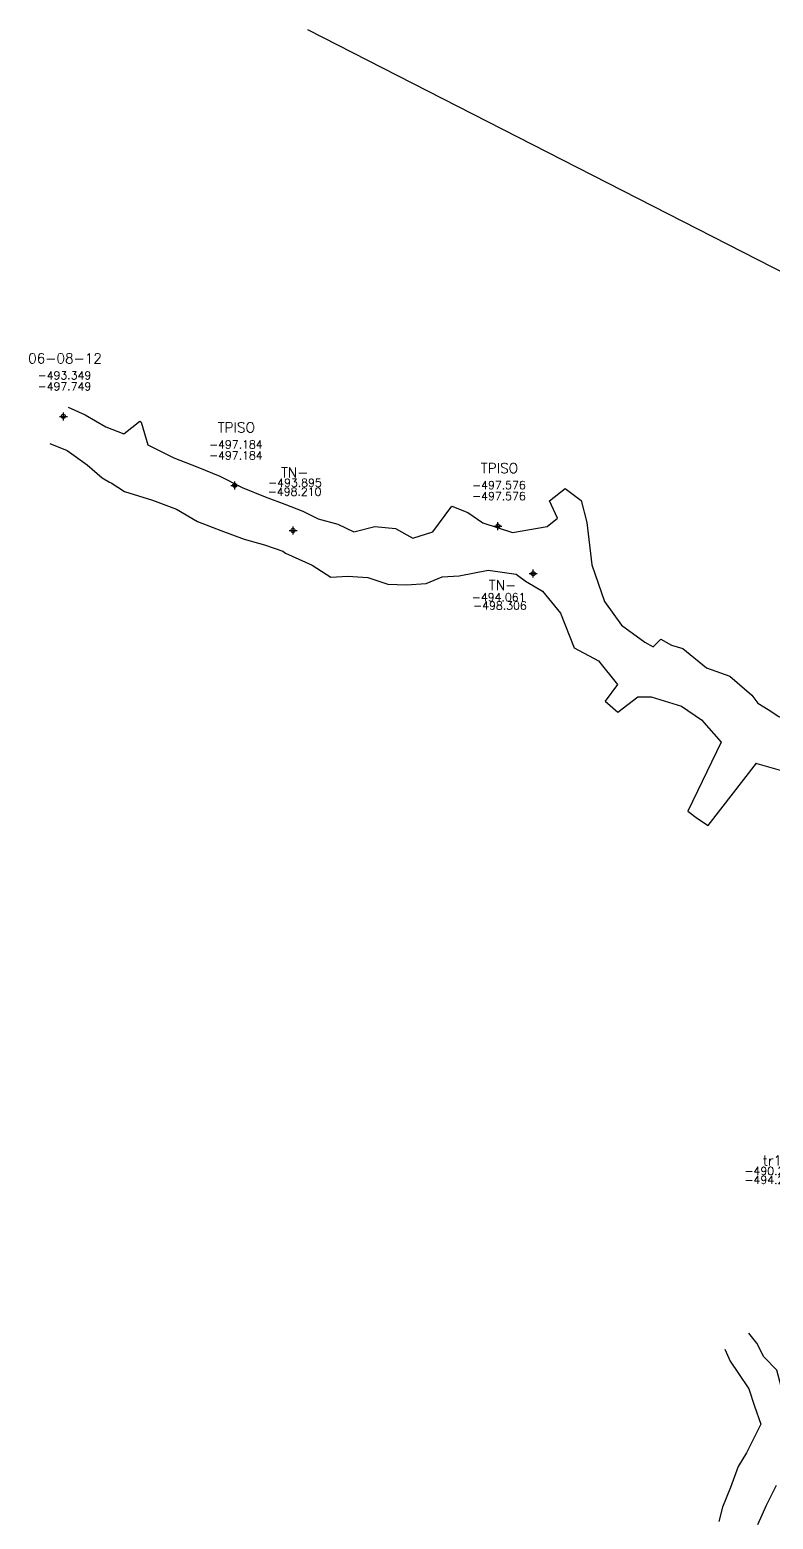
# Model space of a CAD drawing. Extents: x 10643 to 11402, y 9562 to 9892.
# Drawn here: x 10642.8 to 10735.6, y 9705.5 to 9891.6 of the extents above; entities that cross this region are included whole.
import ezdxf
from ezdxf.enums import TextEntityAlignment as Align

# ---------------------------------------------------------------- set-up
doc = ezdxf.new("R2010")
doc.units = 0
doc.header["$MEASUREMENT"] = 0
doc.header["$PDMODE"] = 34
doc.header["$PDSIZE"] = 0.5
for name, color, linetype in [('F-560-7793-W-FIC', 162, 'Continuous'), ('F-560-7793-W-SCR', 162, 'Continuous'), ('fic', 150, 'Continuous')]:
    doc.layers.add(name, color=color, linetype=linetype)
doc.styles.add('ROMAND', font='romand.shx')
doc.styles.add('ROMANS', font='romans')

# ---------------------------------------------------------------- blocks, each defined once
blk = doc.blocks.new('F2')
blk.add_point((0, 0))
at = {"style": 'ROMAND'}
for tag, height, p in [('NOMBRE', 1.25, (0.2, 6.62)), ('CIELO', 1, (0.14, 4.62)), ('PISO', 1, (0.14, 3.25))]:
    blk.add_attdef(tag, text='', height=height, dxfattribs=at).set_placement(p, align=Align.CENTER)
at = {"style": 'ROMANS', "flags": 1}
for tag, p in [('LOCALIZACION', (-0.07, -4.93)), ('MINA', (-0.07, -3.26)), ('ESTRUCTURA', (-0.07, -6.62)), ('NIVEL', (-0.07, -8.29)), ('OBRA', (-0.07, -10.12)), ('FECHA', (-0.07, -11.79)), ('ATRAS', (-0.07, -13.48)), ('TOPOGRAFO', (2.67, -15.3))]:
    blk.add_attdef(tag, text='', height=1.25, dxfattribs=at).set_placement(p, align=Align.CENTER)

msp = doc.modelspace()

# ---------------------------------------------------------------- linework, layer by layer
at = {"color": 2, "elevation": -496.31}
msp.add_lwpolyline([(10793.72, 9832.18), (10677.52, 9891.59)], dxfattribs=at)
for points, elevation in [([(10747.69, 9743.52), (10746.55, 9741.87), (10745.54, 9740.05), (10744.5, 9737.47), (10743.28, 9734.98), (10741.3, 9732.31), (10739.52, 9732.08), (10738.73, 9730.48), (10739.81, 9729.51), (10740.16, 9727.9), (10738.66, 9725.99), (10736.63, 9722.11), (10736.07, 9724.13), (10734.46, 9725.82), (10733.58, 9727.5), (10732.61, 9728.77)], -490.37), ([(10729.61, 9726.78), (10730.25, 9725.28), (10731.3, 9723.71), (10732.57, 9721.8), (10733.29, 9719.65), (10734.07, 9717.39), (10732.31, 9713.82), (10731.27, 9712.12), (10730.31, 9709.5), (10729.31, 9707.01), (10728.83, 9705.23)], -488.12), ([(10733.71, 9704.85), (10734.8, 9707.29), (10736.03, 9709.78)], -468.14)]:
    msp.add_lwpolyline(points, dxfattribs=dict(elevation=elevation))
at = {"layer": 'F-560-7793-W-SCR'}
for elevation in [-498.31, -493.92]:
    msp.add_lwpolyline([(10708.69, 9830.6), (10707.7, 9832.75)], dxfattribs=dict(at, elevation=elevation))
for points in [[(10647.58, 9844.46, -493.35), (10649.71, 9843.51, -493.47), (10652.31, 9841.99, -493.31), (10654.55, 9841.11, -492.83), (10656.56, 9842.68, -492.85), (10656.73, 9842.59, -492.85), (10657.55, 9839.73, -492.87), (10660.77, 9838.12, -493.51), (10663.77, 9836.97, -493.44), (10666.54, 9835.81, -493.28), (10669.32, 9834.43, -493.31), (10672.18, 9833.23, -494.15), (10674.65, 9832.34, -493.87), (10676.88, 9831.45, -493.8)], [(10647.58, 9844.46, -497.75), (10649.71, 9843.51, -497.77), (10652.31, 9841.99, -497.81), (10654.55, 9841.11, -497.73), (10656.56, 9842.68, -497.75), (10656.73, 9842.59, -497.75), (10657.55, 9839.73, -497.77), (10660.77, 9838.12, -497.91), (10663.77, 9836.97, -497.84), (10666.54, 9835.81, -497.88), (10669.32, 9834.43, -497.91), (10672.18, 9833.23, -497.95), (10674.65, 9832.34, -497.97), (10676.88, 9831.45, -497.9)], [(10645.31, 9839.89, -493.35), (10647.49, 9839.03, -493.47), (10649.95, 9837.25, -493.31), (10651.83, 9835.64, -492.83), (10652.77, 9835.06, -492.85), (10652.95, 9834.98, -492.85), (10654.65, 9833.91, -492.87), (10658.14, 9832.84, -493.51), (10661.14, 9831.69, -493.44), (10663.74, 9830.17, -493.28), (10666.65, 9829.06, -493.31), (10669.56, 9827.95, -494.15), (10672.11, 9827.24, -493.87), (10674.39, 9826.44, -493.8)], [(10645.31, 9839.89, -497.75), (10647.49, 9839.03, -497.77), (10649.95, 9837.25, -497.81), (10651.83, 9835.64, -497.73), (10652.77, 9835.06, -497.75), (10652.95, 9834.98, -497.75), (10654.65, 9833.91, -497.77), (10658.14, 9832.84, -497.91), (10661.14, 9831.69, -497.84), (10663.74, 9830.17, -497.88), (10666.65, 9829.06, -497.91), (10669.56, 9827.95, -497.95), (10672.11, 9827.24, -497.97), (10674.39, 9826.44, -497.9)], [(10707.7, 9832.75, -498.31), (10709.65, 9834.28, -498.32), (10711.64, 9832.77, -498.33), (10712.37, 9830.03, -498.15), (10712.99, 9824.74, -498.29), (10714.55, 9820.16, -498.43), (10716.69, 9817.22, -498.47), (10719.6, 9815.09, -498.31), (10720.66, 9814.52, -498.42), (10721.62, 9815.45, -498.42), (10722.94, 9814.72, -498.44), (10724.33, 9814.29, -498.46), (10727.3, 9811.89, -498.5), (10730.2, 9810.85, -498.63), (10732.95, 9808.47, -498.77), (10733.73, 9807.48, -498.69), (10734.99, 9806.66, -498.6), (10736.34, 9805.79, -498.52), (10737.14, 9805.42, -498.78), (10737.14, 9805.42, -498.78)], [(10707.7, 9832.75, -493.92), (10709.65, 9834.28, -493.92), (10711.64, 9832.77, -493.93), (10712.37, 9830.03, -492.95), (10712.99, 9824.74, -494.19), (10714.55, 9820.16, -494.43), (10716.69, 9817.22, -494.57), (10719.6, 9815.09, -494.51), (10720.66, 9814.52, -494.42), (10721.62, 9815.45, -494.42), (10722.94, 9814.72, -493.84), (10724.33, 9814.29, -493.56), (10727.3, 9811.89, -493.2), (10730.2, 9810.85, -493.33), (10732.95, 9808.47, -494.27), (10733.73, 9807.48, -494.39), (10734.99, 9806.66, -494.6), (10736.34, 9805.79, -494.62), (10737.14, 9805.42, -494.6), (10737.14, 9805.42, -494.6)], [(10676.88, 9831.45, -497.9), (10678.83, 9830.48, -498.22), (10681.27, 9829.85, -498.22), (10683.26, 9828.88, -498.22), (10685.87, 9829.54, -498.22), (10688.46, 9829.29, -498.22), (10690.62, 9828.09, -498.22), (10693.14, 9828.86, -498.22), (10695.49, 9832.08, -498.22), (10697.5, 9831.31, -498.22)], [(10676.88, 9831.45, -493.8), (10678.83, 9830.48, -494.02), (10681.27, 9829.85, -493.62), (10683.26, 9828.88, -493.72), (10685.87, 9829.54, -493.92), (10688.46, 9829.29, -493.92), (10690.62, 9828.09, -494.12), (10693.14, 9828.86, -493.22), (10695.49, 9832.08, -493.62), (10697.5, 9831.31, -493.72)], [(10697.5, 9831.31, -498.22), (10697.5, 9831.31, -498.22), (10699.36, 9830, -498.23), (10703.09, 9828.78, -498.27), (10707.41, 9829.55, -498.21), (10708.69, 9830.6, -498.31)], [(10697.5, 9831.31, -493.72), (10697.5, 9831.31, -493.72), (10699.36, 9830, -493.53), (10703.09, 9828.78, -493.67), (10707.41, 9829.55, -493.91), (10708.69, 9830.6, -493.92)], [(10674.39, 9826.44, -497.9), (10674.72, 9826.19, -498.22), (10678.06, 9824.73, -498.22), (10680.38, 9823.21, -498.22), (10682.51, 9823.33, -498.22), (10685.02, 9823.19, -498.22), (10687.53, 9822.35, -498.22), (10689.83, 9822.25, -498.22), (10692.28, 9822.42, -498.22), (10694.31, 9823.26, -498.22), (10696.44, 9823.38, -498.22)], [(10674.39, 9826.44, -493.8), (10674.72, 9826.19, -493.82), (10678.06, 9824.73, -494.02), (10680.38, 9823.21, -493.62), (10682.51, 9823.33, -493.72), (10685.02, 9823.19, -493.92), (10687.53, 9822.35, -493.92), (10689.83, 9822.25, -494.12), (10692.28, 9822.42, -493.22), (10694.31, 9823.26, -493.62), (10696.44, 9823.38, -493.72)], [(10696.44, 9823.38, -493.72), (10696.44, 9823.38, -493.72), (10696.44, 9823.38, -493.72), (10700.05, 9824.08, -493.67), (10703.55, 9823.59, -493.91), (10704.83, 9822.64, -493.92), (10705, 9822.53, -493.93), (10706.82, 9821.47, -492.95), (10709.07, 9818.7, -494.19), (10710.79, 9814.37, -494.43), (10713.81, 9812.77, -494.57), (10716.18, 9809.81, -494.51), (10714.67, 9807.7, -494.42), (10716.23, 9806.36, -494.42), (10718.75, 9808.26, -493.84), (10720.41, 9808.25, -493.56), (10724.2, 9807.11, -493.2), (10726.66, 9805.39, -493.33), (10729.14, 9802.59, -494.27), (10724.98, 9793.97, -494.39), (10726.18, 9793.07, -494.6), (10727.52, 9792.2, -494.62), (10733.53, 9799.99, -494.63), (10733.61, 9799.93, -494.63)], [(10696.44, 9823.38, -498.22), (10696.44, 9823.38, -498.22), (10696.44, 9823.38, -498.22), (10700.05, 9824.08, -498.27), (10703.55, 9823.59, -498.21), (10704.83, 9822.64, -498.32), (10705, 9822.53, -498.33), (10706.82, 9821.47, -498.15), (10709.07, 9818.7, -498.29), (10710.79, 9814.37, -498.43), (10713.81, 9812.77, -498.47), (10716.18, 9809.81, -498.31), (10714.67, 9807.7, -498.42), (10716.23, 9806.36, -498.42), (10718.75, 9808.26, -498.44), (10720.41, 9808.25, -498.46), (10724.2, 9807.11, -498.5), (10726.66, 9805.39, -498.63), (10729.14, 9802.59, -498.77), (10724.98, 9793.97, -498.69), (10726.18, 9793.07, -498.6), (10727.52, 9792.2, -498.52), (10733.53, 9799.99, -498.73), (10733.61, 9799.93, -498.73)], [(10733.61, 9799.93, -498.73), (10736.79, 9799.01, -498.94), (10738.99, 9797.62, -498.87), (10741.32, 9796.26, -498.89), (10743.89, 9795.11, -498.92), (10746.25, 9794.19, -498.94), (10747.93, 9793.1, -498.96), (10749.88, 9792.08, -498.99), (10752.56, 9790.56, -499.22)], [(10733.61, 9799.93, -494.63), (10736.79, 9799.01, -494.64), (10738.99, 9797.62, -494.97), (10741.32, 9796.26, -494.99), (10743.89, 9795.11, -494.92), (10746.25, 9794.19, -494.84), (10747.93, 9793.1, -494.96), (10749.88, 9792.08, -494.79), (10752.56, 9790.56, -495.22)]]:
    msp.add_polyline3d(points, dxfattribs=at)

# ---------------------------------------------------------------- block references
at = {"layer": 'F-560-7793-W-FIC'}
for p, values in [((10647, 9843.3, -493.35), {'NOMBRE': '06-08-12', 'CIELO': '-493.349', 'PISO': '-497.749'}), ((10668.4, 9834.67, -497.18), {'NOMBRE': 'TPISO', 'CIELO': '-497.184', 'PISO': '-497.184'}), ((10701.25, 9829.59, -497.58), {'NOMBRE': 'TPISO', 'CIELO': '-497.576', 'PISO': '-497.576'})]:
    msp.add_blockref('F2', p, dxfattribs=at).add_auto_attribs(values)
ref = msp.add_blockref('F2', (10675.68, 9829.04, -493.9), dxfattribs=at)
ref.add_attrib('NOMBRE', 'TN-', dxfattribs={"layer": '0', "height": 1.25, "style": 'ROMAND'}).set_placement((10675.88, 9835.65, -493.9), align=Align.CENTER)
ref.add_attrib('CIELO', '-493.895', dxfattribs={"layer": '0', "height": 1, "style": 'ROMAND'}).set_placement((10675.92, 9834.51, -493.9), align=Align.CENTER)
ref.add_attrib('PISO', '-498.210', dxfattribs={"layer": '0', "height": 1, "style": 'ROMAND'}).set_placement((10675.88, 9833.39, -493.9), align=Align.CENTER)
ref = msp.add_blockref('F2', (10705.66, 9823.65, -494.06), dxfattribs=at)
ref.add_attrib('NOMBRE', 'TN-', dxfattribs={"layer": '0', "height": 1.25, "style": 'ROMAND'}).set_placement((10701.84, 9821.59, -494.06), align=Align.CENTER)
ref.add_attrib('CIELO', '-494.061', dxfattribs={"layer": '0', "height": 1, "style": 'ROMAND'}).set_placement((10701.36, 9820.21, -494.06), align=Align.CENTER)
ref.add_attrib('PISO', '-498.306', dxfattribs={"layer": '0', "height": 1, "style": 'ROMAND'}).set_placement((10701.52, 9819.16, -494.06), align=Align.CENTER)
at = {"layer": 'fic'}
ref = msp.add_blockref('F2', (10749.99, 9743.5, -490.21), dxfattribs=at)
ref.add_attrib('NOMBRE', 'tr17', dxfattribs={"layer": '0', "height": 1.25, "style": 'ROMAND'}).set_placement((10736.07, 9749.71, -490.21), align=Align.CENTER)
ref.add_attrib('CIELO', '-490.215', dxfattribs={"layer": '0', "height": 1, "style": 'ROMAND'}).set_placement((10735.4, 9748.53, -490.21), align=Align.CENTER)
ref.add_attrib('PISO', '-494.285', dxfattribs={"layer": '0', "height": 1, "style": 'ROMAND'}).set_placement((10735.4, 9747.42, -490.21), align=Align.CENTER)

doc.saveas('drawing.dxf')
